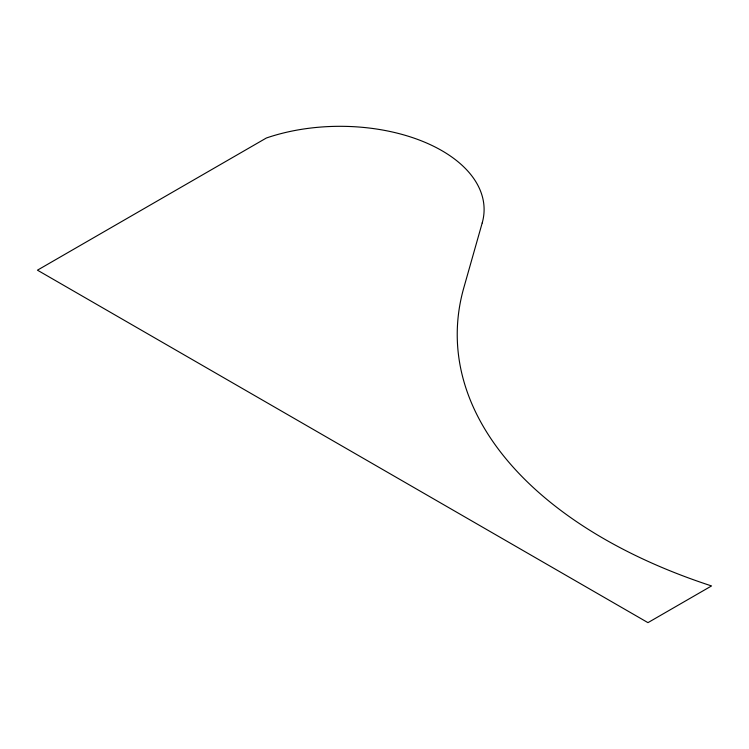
<?xml version="1.0" encoding="UTF-8"?>
<svg xmlns="http://www.w3.org/2000/svg" width="749" height="749" viewBox="0 0 749 749"><rect width="100%" height="100%" fill="white"/><g stroke="black" fill="none" stroke-linecap="round" stroke-linejoin="round"><path stroke-width="1.12" d="M482.206 222.94L463.809 287.803A500.098 288.73 0 0 0 711.55 585.933L647.96 622.644L37.45 270.174L266.391 137.994A144.08 83.186 0 0 1 421.181 140.765A144.08 83.186 0 0 1 482.206 222.94"/></g></svg>
